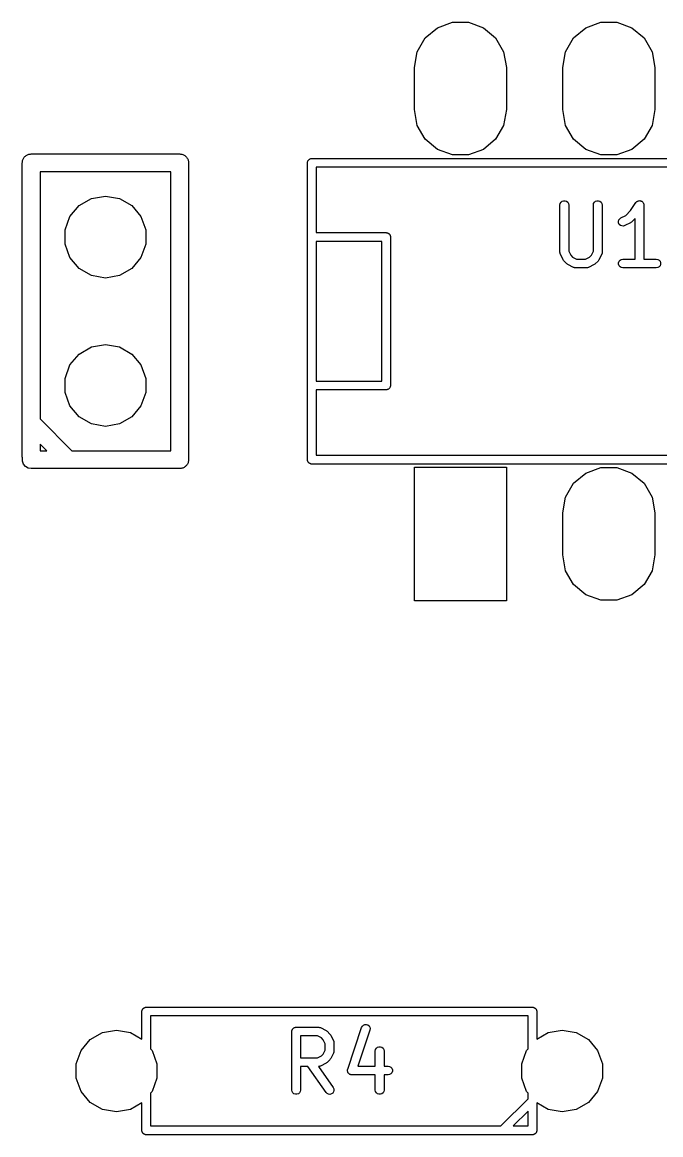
# Model space of a CAD drawing. Extents: x 10 to 287, y -200 to -10.
# Drawn here: x 143.58 to 154.5, y -84.09 to -65.05 of the extents above; entities that cross this region are included whole.
import ezdxf

# ---------------------------------------------------------------- set-up
doc = ezdxf.new("R2010")
doc.units = 0
doc.header["$MEASUREMENT"] = 0
doc.layers.add('BLACK', color=7, linetype='CONTINUOUS')

msp = doc.modelspace()

# ---------------------------------------------------------------- linework, layer by layer
at = {"layer": 'Black'}
for p, q in [((150.676, -65.1481), (150.933, -65.0546)), ((150.933, -65.0546), (151.207, -65.0546)), ((151.207, -65.0546), (151.464, -65.1481)), ((153.216, -65.1481), (153.473, -65.0546)), ((153.473, -65.0546), (153.747, -65.0546)), ((153.747, -65.0546), (154.004, -65.1481)), ((150.467, -65.3239), (150.676, -65.1481)), ((151.464, -65.1481), (151.673, -65.3239)), ((153.007, -65.3239), (153.216, -65.1481)), ((154.004, -65.1481), (154.213, -65.3239)), ((150.33, -65.5607), (150.467, -65.3239)), ((151.673, -65.3239), (151.81, -65.5607)), ((152.87, -65.5607), (153.007, -65.3239)), ((154.213, -65.3239), (154.35, -65.5607)), ((150.283, -65.83), (150.33, -65.5607)), ((151.81, -65.5607), (151.857, -65.83)), ((152.823, -65.83), (152.87, -65.5607)), ((154.35, -65.5607), (154.397, -65.83)), ((150.283, -66.55), (150.283, -65.83)), ((151.857, -65.83), (151.857, -66.55)), ((152.823, -66.55), (152.823, -65.83)), ((154.397, -65.83), (154.397, -66.55)), ((150.33, -66.8193), (150.283, -66.55)), ((151.857, -66.55), (151.81, -66.8193)), ((152.87, -66.8193), (152.823, -66.55)), ((154.397, -66.55), (154.35, -66.8193)), ((150.467, -67.0561), (150.33, -66.8193)), ((151.81, -66.8193), (151.673, -67.0561)), ((153.007, -67.0561), (152.87, -66.8193)), ((154.35, -66.8193), (154.213, -67.0561)), ((150.676, -67.2319), (150.467, -67.0561)), ((151.673, -67.0561), (151.464, -67.2319)), ((153.216, -67.2319), (153.007, -67.0561)), ((154.213, -67.0561), (154.004, -67.2319)), ((143.593, -67.3963), (143.598, -67.3838)), ((143.598, -67.3838), (143.607, -67.3736)), ((143.607, -67.3736), (143.613, -67.362)), ((143.613, -67.362), (143.623, -67.3535)), ((143.623, -67.3535), (143.632, -67.3433)), ((143.632, -67.3433), (143.644, -67.3366)), ((143.644, -67.3366), (143.654, -67.328)), ((143.654, -67.328), (143.666, -67.3235)), ((143.666, -67.3235), (143.678, -67.3168)), ((143.678, -67.3168), (143.691, -67.3145)), ((143.691, -67.3145), (143.704, -67.3099)), ((143.704, -67.3099), (143.717, -67.3099)), ((143.717, -67.3099), (143.73, -67.3076)), ((143.73, -67.3076), (146.27, -67.3076)), ((146.27, -67.3076), (146.283, -67.3099)), ((146.283, -67.3099), (146.296, -67.3099)), ((146.296, -67.3099), (146.309, -67.3145)), ((146.309, -67.3145), (146.322, -67.3168)), ((146.322, -67.3168), (146.334, -67.3235)), ((146.334, -67.3235), (146.346, -67.328)), ((146.346, -67.328), (146.356, -67.3366)), ((146.356, -67.3366), (146.368, -67.3433)), ((146.368, -67.3433), (146.377, -67.3535)), ((146.377, -67.3535), (146.387, -67.362)), ((146.387, -67.362), (146.393, -67.3736)), ((146.393, -67.3736), (146.402, -67.3838)), ((146.402, -67.3838), (146.407, -67.3963)), ((148.504, -67.3895), (148.511, -67.3884)), ((148.511, -67.3884), (148.517, -67.3861)), ((148.517, -67.3861), (148.524, -67.3861)), ((148.524, -67.3861), (148.53, -67.385)), ((148.53, -67.385), (176.47, -67.385)), ((150.933, -67.3254), (150.676, -67.2319)), ((151.207, -67.3254), (150.933, -67.3254)), ((151.464, -67.2319), (151.207, -67.3254)), ((153.473, -67.3254), (153.216, -67.2319)), ((153.747, -67.3254), (153.473, -67.3254)), ((154.004, -67.2319), (153.747, -67.3254)), ((143.578, -67.46), (143.58, -67.4469)), ((143.578, -72.4892), (143.578, -67.46)), ((143.58, -67.4335), (143.584, -67.421)), ((143.58, -67.4469), (143.58, -67.4335)), ((143.584, -67.421), (143.587, -67.4079)), ((143.587, -67.4079), (143.593, -67.3963)), ((146.407, -67.3963), (146.413, -67.4079)), ((146.413, -67.4079), (146.416, -67.421)), ((146.416, -67.421), (146.42, -67.4335)), ((146.42, -67.4335), (146.42, -67.4469)), ((146.42, -67.4469), (146.422, -67.46)), ((146.422, -67.46), (146.422, -72.54)), ((148.455, -67.46), (148.456, -67.4535)), ((148.455, -72.54), (148.455, -67.46)), ((148.456, -67.447), (148.458, -67.4408)), ((148.456, -67.4535), (148.456, -67.447)), ((148.458, -67.4408), (148.46, -67.4343)), ((148.46, -67.4343), (148.463, -67.4287)), ((148.463, -67.4287), (148.465, -67.4225)), ((148.465, -67.4225), (148.469, -67.4175)), ((148.469, -67.4175), (148.473, -67.4118)), ((148.473, -67.4118), (148.478, -67.4076)), ((148.478, -67.4076), (148.482, -67.4025)), ((148.482, -67.4025), (148.487, -67.3993)), ((148.487, -67.3993), (148.493, -67.395)), ((148.493, -67.395), (148.499, -67.3928)), ((148.499, -67.3928), (148.504, -67.3895)), ((148.605, -67.535), (148.605, -68.655)), ((176.395, -67.535), (148.605, -67.535)), ((143.882, -67.6124), (143.882, -71.8419)), ((146.118, -67.6124), (143.882, -67.6124)), ((146.118, -72.3876), (146.118, -67.6124)), ((144.549, -68.1929), (144.76, -68.0711)), ((144.76, -68.0711), (145, -68.0288)), ((145, -68.0288), (145.24, -68.0711)), ((145.24, -68.0711), (145.451, -68.1929)), ((152.778, -68.1567), (152.791, -68.1342)), ((152.791, -68.1342), (152.811, -68.1174)), ((152.811, -68.1174), (152.835, -68.1085)), ((152.835, -68.1085), (152.861, -68.1085)), ((152.861, -68.1085), (152.886, -68.1174)), ((152.886, -68.1174), (152.906, -68.1342)), ((152.906, -68.1342), (152.919, -68.1567)), ((153.349, -68.1567), (153.362, -68.1342)), ((153.362, -68.1342), (153.382, -68.1174)), ((153.382, -68.1174), (153.406, -68.1085)), ((153.406, -68.1085), (153.433, -68.1085)), ((153.433, -68.1085), (153.457, -68.1174)), ((153.457, -68.1174), (153.477, -68.1342)), ((153.477, -68.1342), (153.49, -68.1567)), ((153.98, -68.2775), (154.071, -68.1408)), ((154.071, -68.1408), (154.074, -68.1378)), ((154.074, -68.1378), (154.076, -68.1342)), ((154.076, -68.1342), (154.083, -68.1284)), ((154.083, -68.1284), (154.089, -68.1219)), ((154.089, -68.1219), (154.093, -68.1201)), ((154.093, -68.1201), (154.096, -68.1174)), ((154.096, -68.1174), (154.105, -68.1144)), ((154.105, -68.1144), (154.113, -68.1104)), ((154.113, -68.1104), (154.117, -68.1099)), ((154.117, -68.1099), (154.121, -68.1085)), ((154.121, -68.1085), (154.13, -68.1085)), ((154.13, -68.1085), (154.139, -68.1075)), ((154.139, -68.1075), (154.143, -68.1085)), ((154.143, -68.1085), (154.147, -68.1085)), ((154.147, -68.1085), (154.155, -68.1116)), ((154.155, -68.1116), (154.164, -68.1137)), ((154.164, -68.1137), (154.167, -68.116)), ((154.167, -68.116), (154.171, -68.1174)), ((154.171, -68.1174), (154.178, -68.1232)), ((154.178, -68.1232), (154.186, -68.1281)), ((154.186, -68.1281), (154.188, -68.1315)), ((154.188, -68.1315), (154.191, -68.1342)), ((154.191, -68.1342), (154.196, -68.1419)), ((154.196, -68.1419), (154.201, -68.1491)), ((154.201, -68.1491), (154.202, -68.1531)), ((144.393, -68.3794), (144.549, -68.1929)), ((145.451, -68.1929), (145.607, -68.3794)), ((152.773, -68.1824), (152.778, -68.1567)), ((152.773, -68.9919), (152.773, -68.1824)), ((152.919, -68.1567), (152.923, -68.1824)), ((152.923, -68.1824), (152.923, -68.9742)), ((153.345, -68.1824), (153.349, -68.1567)), ((153.345, -68.9742), (153.345, -68.1824)), ((153.49, -68.1567), (153.495, -68.1824)), ((153.495, -68.1824), (153.495, -68.9919)), ((153.899, -68.3588), (153.98, -68.2775)), ((154.202, -68.1531), (154.204, -68.1567)), ((154.204, -68.1567), (154.206, -68.1655)), ((154.206, -68.1655), (154.208, -68.1741)), ((154.208, -68.1741), (154.208, -68.1783)), ((154.208, -68.1783), (154.209, -68.1824)), ((154.209, -68.1824), (154.209, -69.1074)), ((144.309, -68.6082), (144.393, -68.3794)), ((145.607, -68.3794), (145.691, -68.6082)), ((153.773, -68.4636), (153.779, -68.4383)), ((153.776, -68.4895), (153.773, -68.4636)), ((153.788, -68.5128), (153.776, -68.4895)), ((153.779, -68.4383), (153.794, -68.4165)), ((153.807, -68.5307), (153.788, -68.5128)), ((153.794, -68.4165), (153.815, -68.401)), ((153.831, -68.541), (153.807, -68.5307)), ((153.815, -68.401), (153.899, -68.3588)), ((153.977, -68.4876), (153.882, -68.5352)), ((153.987, -68.4804), (153.977, -68.4876)), ((153.996, -68.4735), (153.987, -68.4804)), ((154.059, -68.4111), (153.996, -68.4735)), ((154.059, -69.1074), (154.059, -68.4111)), ((144.309, -68.8518), (144.309, -68.6082)), ((145.691, -68.6082), (145.691, -68.8518)), ((148.605, -68.655), (149.8, -68.655)), ((149.8, -68.655), (149.806, -68.6561)), ((149.806, -68.6561), (149.813, -68.6561)), ((149.813, -68.6561), (149.819, -68.6584)), ((149.819, -68.6584), (149.826, -68.6595)), ((149.826, -68.6595), (149.831, -68.6628)), ((149.831, -68.6628), (149.838, -68.665)), ((149.838, -68.665), (149.843, -68.6693)), ((149.843, -68.6693), (149.848, -68.6725)), ((149.848, -68.6725), (149.852, -68.6776)), ((149.852, -68.6776), (149.857, -68.6818)), ((149.857, -68.6818), (149.861, -68.6875)), ((149.861, -68.6875), (149.865, -68.6925)), ((149.865, -68.6925), (149.867, -68.6987)), ((149.867, -68.6987), (149.87, -68.7043)), ((149.87, -68.7043), (149.872, -68.7108)), ((149.872, -68.7108), (149.874, -68.717)), ((149.874, -68.717), (149.874, -68.7235)), ((153.857, -68.5426), (153.831, -68.541)), ((153.882, -68.5352), (153.857, -68.5426)), ((144.393, -69.0806), (144.309, -68.8518)), ((145.691, -68.8518), (145.607, -69.0806)), ((148.605, -68.805), (148.605, -71.195)), ((149.725, -68.805), (148.605, -68.805)), ((149.725, -71.195), (149.725, -68.805)), ((149.874, -68.7235), (149.875, -68.73)), ((149.875, -68.73), (149.875, -71.27)), ((144.549, -69.2671), (144.393, -69.0806)), ((145.607, -69.0806), (145.451, -69.2671)), ((152.774, -68.9962), (152.773, -68.9919)), ((152.774, -69.0005), (152.774, -68.9962)), ((152.776, -69.0089), (152.774, -69.0005)), ((152.778, -69.0176), (152.776, -69.0089)), ((152.78, -69.0213), (152.778, -69.0176)), ((152.781, -69.0254), (152.78, -69.0213)), ((152.829, -69.1207), (152.781, -69.0254)), ((152.923, -68.9742), (152.957, -69.0427)), ((152.957, -69.0427), (152.988, -69.0731)), ((152.988, -69.0731), (153.056, -69.1074)), ((153.211, -69.1074), (153.28, -69.0731)), ((153.28, -69.0731), (153.31, -69.0427)), ((153.31, -69.0427), (153.345, -68.9742)), ((153.487, -69.0254), (153.439, -69.1207)), ((153.488, -69.0213), (153.487, -69.0254)), ((153.49, -69.0176), (153.488, -69.0213)), ((153.492, -69.0089), (153.49, -69.0176)), ((153.494, -69.0005), (153.492, -69.0089)), ((153.495, -68.9919), (153.494, -68.9962)), ((153.494, -68.9962), (153.494, -69.0005)), ((144.76, -69.3889), (144.549, -69.2671)), ((145.451, -69.2671), (145.24, -69.3889)), ((152.836, -69.1303), (152.829, -69.1207)), ((152.843, -69.1402), (152.836, -69.1303)), ((152.89, -69.1878), (152.843, -69.1402)), ((152.9, -69.1947), (152.89, -69.1878)), ((152.91, -69.2018), (152.9, -69.1947)), ((153.005, -69.2495), (152.91, -69.2018)), ((153.009, -69.2507), (153.005, -69.2495)), ((153.013, -69.2529), (153.009, -69.2507)), ((153.022, -69.2544), (153.013, -69.2529)), ((153.03, -69.2569), (153.022, -69.2544)), ((153.034, -69.2566), (153.03, -69.2569)), ((153.039, -69.2574), (153.034, -69.2566)), ((153.229, -69.2574), (153.039, -69.2574)), ((153.056, -69.1074), (153.211, -69.1074)), ((153.233, -69.2566), (153.229, -69.2574)), ((153.238, -69.2569), (153.233, -69.2566)), ((153.246, -69.2544), (153.238, -69.2569)), ((153.255, -69.2529), (153.246, -69.2544)), ((153.258, -69.2507), (153.255, -69.2529)), ((153.263, -69.2495), (153.258, -69.2507)), ((153.358, -69.2018), (153.263, -69.2495)), ((153.367, -69.1947), (153.358, -69.2018)), ((153.377, -69.1878), (153.367, -69.1947)), ((153.425, -69.1402), (153.377, -69.1878)), ((153.432, -69.1303), (153.425, -69.1402)), ((153.439, -69.1207), (153.432, -69.1303)), ((153.774, -69.1694), (153.783, -69.1449)), ((153.774, -69.1954), (153.774, -69.1694)), ((153.783, -69.2199), (153.774, -69.1954)), ((153.783, -69.1449), (153.8, -69.1249)), ((153.8, -69.2398), (153.783, -69.2199)), ((153.8, -69.1249), (153.822, -69.1119)), ((153.822, -69.2529), (153.8, -69.2398)), ((153.822, -69.1119), (153.848, -69.1074)), ((153.848, -69.2574), (153.822, -69.2529)), ((153.848, -69.1074), (154.059, -69.1074)), ((154.42, -69.2574), (153.848, -69.2574)), ((154.209, -69.1074), (154.42, -69.1074)), ((154.42, -69.1074), (154.445, -69.1119)), ((154.445, -69.2529), (154.42, -69.2574)), ((154.445, -69.1119), (154.468, -69.1249)), ((154.468, -69.2398), (154.445, -69.2529)), ((154.468, -69.1249), (154.484, -69.1449)), ((154.484, -69.2199), (154.468, -69.2398)), ((154.484, -69.1449), (154.493, -69.1694)), ((154.493, -69.1954), (154.484, -69.2199)), ((154.493, -69.1694), (154.493, -69.1954)), ((145, -69.4312), (144.76, -69.3889)), ((145.24, -69.3889), (145, -69.4312)), ((144.549, -70.7329), (144.76, -70.6111)), ((144.76, -70.6111), (145, -70.5688)), ((145, -70.5688), (145.24, -70.6111)), ((145.24, -70.6111), (145.451, -70.7329)), ((144.393, -70.9194), (144.549, -70.7329)), ((145.451, -70.7329), (145.607, -70.9194)), ((144.309, -71.1482), (144.393, -70.9194)), ((145.607, -70.9194), (145.691, -71.1482)), ((144.309, -71.3918), (144.309, -71.1482)), ((145.691, -71.1482), (145.691, -71.3918)), ((148.605, -71.195), (149.725, -71.195)), ((149.8, -71.345), (148.605, -71.345)), ((148.605, -71.345), (148.605, -72.465)), ((149.806, -71.3439), (149.8, -71.345)), ((149.813, -71.3439), (149.806, -71.3439)), ((149.819, -71.3416), (149.813, -71.3439)), ((149.826, -71.3405), (149.819, -71.3416)), ((149.831, -71.3372), (149.826, -71.3405)), ((149.838, -71.335), (149.831, -71.3372)), ((149.843, -71.3307), (149.838, -71.335)), ((149.848, -71.3275), (149.843, -71.3307)), ((149.852, -71.3224), (149.848, -71.3275)), ((149.857, -71.3182), (149.852, -71.3224)), ((149.861, -71.3125), (149.857, -71.3182)), ((149.865, -71.3075), (149.861, -71.3125)), ((149.867, -71.3013), (149.865, -71.3075)), ((149.87, -71.2957), (149.867, -71.3013)), ((149.872, -71.2892), (149.87, -71.2957)), ((149.874, -71.283), (149.872, -71.2892)), ((149.875, -71.27), (149.874, -71.2765)), ((149.874, -71.2765), (149.874, -71.283)), ((144.393, -71.6206), (144.309, -71.3918)), ((145.691, -71.3918), (145.607, -71.6206)), ((144.549, -71.8071), (144.393, -71.6206)), ((145.607, -71.6206), (145.451, -71.8071)), ((143.882, -71.8419), (144.428, -72.3876)), ((144.76, -71.9289), (144.549, -71.8071)), ((145, -71.9712), (144.76, -71.9289)), ((145.24, -71.9289), (145, -71.9712)), ((145.451, -71.8071), (145.24, -71.9289)), ((143.997, -72.3876), (143.882, -72.2729)), ((143.882, -72.2729), (143.882, -72.3876)), ((143.581, -72.5099), (143.578, -72.4892)), ((143.58, -72.5135), (143.581, -72.5099)), ((143.58, -72.5665), (143.58, -72.5135)), ((143.882, -72.3876), (143.997, -72.3876)), ((144.428, -72.3876), (146.118, -72.3876)), ((148.605, -72.465), (176.395, -72.465)), ((143.598, -72.6162), (143.58, -72.5665)), ((143.632, -72.6567), (143.598, -72.6162)), ((143.678, -72.6832), (143.632, -72.6567)), ((143.73, -72.6924), (143.678, -72.6832)), ((146.27, -72.6924), (143.73, -72.6924)), ((146.283, -72.6901), (146.27, -72.6924)), ((146.296, -72.6901), (146.283, -72.6901)), ((146.309, -72.6855), (146.296, -72.6901)), ((146.322, -72.6832), (146.309, -72.6855)), ((146.334, -72.6765), (146.322, -72.6832)), ((146.346, -72.672), (146.334, -72.6765)), ((146.356, -72.6634), (146.346, -72.672)), ((146.368, -72.6567), (146.356, -72.6634)), ((146.377, -72.6465), (146.368, -72.6567)), ((146.387, -72.638), (146.377, -72.6465)), ((146.393, -72.6264), (146.387, -72.638)), ((146.402, -72.6162), (146.393, -72.6264)), ((146.407, -72.6037), (146.402, -72.6162)), ((146.413, -72.5921), (146.407, -72.6037)), ((146.416, -72.579), (146.413, -72.5921)), ((146.42, -72.5665), (146.416, -72.579)), ((146.422, -72.54), (146.42, -72.5531)), ((146.42, -72.5531), (146.42, -72.5665)), ((148.456, -72.5465), (148.455, -72.54)), ((148.456, -72.553), (148.456, -72.5465)), ((148.458, -72.5592), (148.456, -72.553)), ((148.46, -72.5657), (148.458, -72.5592)), ((148.463, -72.5713), (148.46, -72.5657)), ((148.465, -72.5775), (148.463, -72.5713)), ((148.469, -72.5825), (148.465, -72.5775)), ((148.473, -72.5882), (148.469, -72.5825)), ((148.478, -72.5924), (148.473, -72.5882)), ((148.482, -72.5975), (148.478, -72.5924)), ((148.487, -72.6007), (148.482, -72.5975)), ((148.493, -72.605), (148.487, -72.6007)), ((148.499, -72.6072), (148.493, -72.605)), ((148.504, -72.6105), (148.499, -72.6072)), ((148.511, -72.6116), (148.504, -72.6105)), ((148.517, -72.6139), (148.511, -72.6116)), ((148.524, -72.6139), (148.517, -72.6139)), ((148.53, -72.615), (148.524, -72.6139)), ((176.47, -72.615), (148.53, -72.615)), ((150.283, -74.953), (150.283, -72.667)), ((150.283, -72.667), (151.857, -72.667)), ((151.857, -72.667), (151.857, -74.953)), ((153.216, -72.7681), (153.473, -72.6746)), ((153.473, -72.6746), (153.747, -72.6746)), ((153.747, -72.6746), (154.004, -72.7681)), ((153.007, -72.9439), (153.216, -72.7681)), ((154.004, -72.7681), (154.213, -72.9439)), ((152.87, -73.1807), (153.007, -72.9439)), ((154.213, -72.9439), (154.35, -73.1807)), ((152.823, -73.45), (152.87, -73.1807)), ((154.35, -73.1807), (154.397, -73.45)), ((152.823, -74.17), (152.823, -73.45)), ((154.397, -73.45), (154.397, -74.17)), ((152.87, -74.4393), (152.823, -74.17)), ((154.397, -74.17), (154.35, -74.4393)), ((153.007, -74.6761), (152.87, -74.4393)), ((154.35, -74.4393), (154.213, -74.6761)), ((153.216, -74.8519), (153.007, -74.6761)), ((154.213, -74.6761), (154.004, -74.8519)), ((151.857, -74.953), (150.283, -74.953)), ((153.473, -74.9454), (153.216, -74.8519)), ((153.747, -74.9454), (153.473, -74.9454)), ((154.004, -74.8519), (153.747, -74.9454)), ((145.623, -81.984), (145.624, -81.9775)), ((145.623, -82.4527), (145.623, -81.984)), ((145.624, -81.971), (145.626, -81.9648)), ((145.624, -81.9775), (145.624, -81.971)), ((145.626, -81.9648), (145.628, -81.9583)), ((145.628, -81.9583), (145.631, -81.9527)), ((145.631, -81.9527), (145.633, -81.9465)), ((145.633, -81.9465), (145.637, -81.9415)), ((145.637, -81.9415), (145.641, -81.9358)), ((145.641, -81.9358), (145.646, -81.9316)), ((145.646, -81.9316), (145.65, -81.9265)), ((145.65, -81.9265), (145.655, -81.9233)), ((145.655, -81.9233), (145.66, -81.919)), ((145.66, -81.919), (145.667, -81.9168)), ((145.667, -81.9168), (145.672, -81.9135)), ((145.672, -81.9135), (145.679, -81.9124)), ((145.679, -81.9124), (145.685, -81.9101)), ((145.685, -81.9101), (145.692, -81.9101)), ((145.692, -81.9101), (145.698, -81.909)), ((145.698, -81.909), (152.302, -81.909)), ((152.302, -81.909), (152.308, -81.9101)), ((152.308, -81.9101), (152.315, -81.9101)), ((152.315, -81.9101), (152.321, -81.9124)), ((152.321, -81.9124), (152.328, -81.9135)), ((152.328, -81.9135), (152.333, -81.9168)), ((152.333, -81.9168), (152.339, -81.919)), ((152.339, -81.919), (152.345, -81.9233)), ((152.345, -81.9233), (152.35, -81.9265)), ((152.35, -81.9265), (152.354, -81.9316)), ((152.354, -81.9316), (152.359, -81.9358)), ((152.359, -81.9358), (152.363, -81.9415)), ((152.363, -81.9415), (152.367, -81.9465)), ((152.367, -81.9465), (152.369, -81.9527)), ((152.369, -81.9527), (152.372, -81.9583)), ((152.372, -81.9583), (152.374, -81.9648)), ((152.374, -81.9648), (152.376, -81.971)), ((152.376, -81.971), (152.376, -81.9775)), ((152.376, -81.9775), (152.377, -81.984)), ((152.377, -81.984), (152.377, -82.4527)), ((145.773, -82.059), (145.773, -82.6205)), ((152.227, -82.059), (145.773, -82.059)), ((149.381, -82.254), (149.394, -82.2311)), ((149.394, -82.2311), (149.413, -82.2139)), ((149.413, -82.2139), (149.437, -82.2043)), ((149.437, -82.2043), (149.463, -82.2036)), ((149.463, -82.2036), (149.488, -82.2118)), ((149.488, -82.2118), (149.508, -82.228)), ((149.508, -82.228), (149.522, -82.2502)), ((152.227, -82.6205), (152.227, -82.059)), ((144.739, -82.4629), (144.95, -82.3411)), ((144.95, -82.3411), (145.19, -82.2988)), ((145.19, -82.2988), (145.43, -82.3411)), ((145.43, -82.3411), (145.623, -82.4527)), ((148.187, -82.3254), (148.188, -82.3189)), ((148.187, -83.3254), (148.187, -82.3254)), ((148.188, -82.3124), (148.19, -82.3062)), ((148.188, -82.3189), (148.188, -82.3124)), ((148.19, -82.3062), (148.191, -82.2997)), ((148.191, -82.2997), (148.195, -82.294)), ((148.195, -82.294), (148.197, -82.2879)), ((148.197, -82.2879), (148.201, -82.2829)), ((148.201, -82.2829), (148.204, -82.2772)), ((148.204, -82.2772), (148.209, -82.273)), ((148.209, -82.273), (148.214, -82.2679)), ((148.214, -82.2679), (148.219, -82.2646)), ((148.219, -82.2646), (148.224, -82.2604)), ((148.224, -82.2604), (148.231, -82.2582)), ((148.231, -82.2582), (148.236, -82.2549)), ((148.236, -82.2549), (148.243, -82.2538)), ((148.243, -82.2538), (148.249, -82.2515)), ((148.249, -82.2515), (148.255, -82.2515)), ((148.255, -82.2515), (148.262, -82.2504)), ((148.262, -82.2504), (148.643, -82.2504)), ((148.337, -82.4004), (148.337, -82.7742)), ((148.625, -82.4004), (148.337, -82.4004)), ((148.694, -82.4346), (148.625, -82.4004)), ((148.643, -82.2504), (148.647, -82.2511)), ((148.647, -82.2511), (148.651, -82.2509)), ((148.651, -82.2509), (148.66, -82.2534)), ((148.66, -82.2534), (148.669, -82.2549)), ((148.669, -82.2549), (148.672, -82.2571)), ((148.672, -82.2571), (148.676, -82.2583)), ((148.676, -82.2583), (148.772, -82.3059)), ((148.772, -82.3059), (148.781, -82.3131)), ((148.781, -82.3131), (148.791, -82.32)), ((148.791, -82.32), (148.839, -82.3676)), ((148.839, -82.3676), (148.846, -82.3774)), ((148.846, -82.3774), (148.853, -82.3871)), ((148.853, -82.3871), (148.9, -82.4823)), ((149.143, -82.9683), (149.381, -82.254)), ((149.524, -82.3015), (149.318, -82.917)), ((149.522, -82.2502), (149.527, -82.2757)), ((149.527, -82.2757), (149.524, -82.3015)), ((152.377, -82.4527), (152.57, -82.3411)), ((152.57, -82.3411), (152.81, -82.2988)), ((152.81, -82.2988), (153.05, -82.3411)), ((153.05, -82.3411), (153.261, -82.4629)), ((144.583, -82.6494), (144.739, -82.4629)), ((148.724, -82.465), (148.694, -82.4346)), ((148.758, -82.5336), (148.724, -82.465)), ((148.758, -82.641), (148.758, -82.5336)), ((148.9, -82.4823), (148.902, -82.4865)), ((148.902, -82.4865), (148.904, -82.4902)), ((148.904, -82.4902), (148.905, -82.4989)), ((148.905, -82.4989), (148.908, -82.5073)), ((148.908, -82.5073), (148.908, -82.5116)), ((148.908, -82.5116), (148.908, -82.5159)), ((148.908, -82.5159), (148.908, -82.6587)), ((149.62, -82.6331), (149.633, -82.6105)), ((149.633, -82.6105), (149.653, -82.5938)), ((149.653, -82.5938), (149.677, -82.5849)), ((149.677, -82.5849), (149.704, -82.5849)), ((149.704, -82.5849), (149.728, -82.5938)), ((149.728, -82.5938), (149.748, -82.6105)), ((149.748, -82.6105), (149.761, -82.6331)), ((153.261, -82.4629), (153.417, -82.6494)), ((144.499, -82.8782), (144.583, -82.6494)), ((145.773, -82.6205), (145.797, -82.6494)), ((145.797, -82.6494), (145.881, -82.8782)), ((148.337, -82.7742), (148.625, -82.7742)), ((148.625, -82.7742), (148.694, -82.7399)), ((148.694, -82.7399), (148.724, -82.7095)), ((148.724, -82.7095), (148.758, -82.641)), ((148.839, -82.807), (148.791, -82.8546)), ((148.846, -82.7972), (148.839, -82.807)), ((148.853, -82.7875), (148.846, -82.7972)), ((148.9, -82.6923), (148.853, -82.7875)), ((148.902, -82.6881), (148.9, -82.6923)), ((148.904, -82.6844), (148.902, -82.6881)), ((148.905, -82.6757), (148.904, -82.6844)), ((148.908, -82.6673), (148.905, -82.6757)), ((148.908, -82.6587), (148.908, -82.663)), ((148.908, -82.663), (148.908, -82.6673)), ((149.615, -82.6587), (149.62, -82.6331)), ((149.615, -82.917), (149.615, -82.6587)), ((149.761, -82.6331), (149.765, -82.6587)), ((149.765, -82.6587), (149.765, -82.917)), ((152.119, -82.8782), (152.203, -82.6494)), ((152.203, -82.6494), (152.227, -82.6205)), ((153.417, -82.6494), (153.501, -82.8782)), ((144.499, -83.1218), (144.499, -82.8782)), ((145.881, -82.8782), (145.881, -83.1218)), ((148.461, -82.9242), (148.337, -82.9242)), ((148.337, -82.9242), (148.337, -83.3254)), ((148.772, -83.3684), (148.461, -82.9242)), ((148.647, -82.9234), (148.644, -82.924)), ((148.644, -82.924), (148.895, -83.2824)), ((148.651, -82.9237), (148.647, -82.9234)), ((148.66, -82.9212), (148.651, -82.9237)), ((148.669, -82.9197), (148.66, -82.9212)), ((148.672, -82.9175), (148.669, -82.9197)), ((148.676, -82.9163), (148.672, -82.9175)), ((148.772, -82.8687), (148.676, -82.9163)), ((148.781, -82.8615), (148.772, -82.8687)), ((148.791, -82.8546), (148.781, -82.8615)), ((149.139, -82.9941), (149.14, -82.9866)), ((149.14, -82.9995), (149.139, -82.9941)), ((149.14, -82.979), (149.142, -82.9738)), ((149.14, -82.9866), (149.14, -82.979)), ((149.142, -82.9738), (149.143, -82.9683)), ((149.318, -82.917), (149.615, -82.917)), ((149.765, -82.917), (149.833, -82.917)), ((149.833, -82.917), (149.859, -82.9216)), ((149.859, -82.9216), (149.882, -82.9346)), ((149.882, -82.9346), (149.898, -82.9545)), ((149.898, -82.9545), (149.907, -82.979)), ((149.907, -82.979), (149.907, -83.0051)), ((152.119, -83.1218), (152.119, -82.8782)), ((153.501, -82.8782), (153.501, -83.1218)), ((144.583, -83.3506), (144.499, -83.1218)), ((145.881, -83.1218), (145.797, -83.3506)), ((149.14, -83.0051), (149.14, -82.9995)), ((149.143, -83.0122), (149.14, -83.0051)), ((149.145, -83.0196), (149.143, -83.0122)), ((149.147, -83.0243), (149.145, -83.0196)), ((149.149, -83.0295), (149.147, -83.0243)), ((149.154, -83.0354), (149.149, -83.0295)), ((149.158, -83.0418), (149.154, -83.0354)), ((149.163, -83.0453), (149.158, -83.0418)), ((149.166, -83.0495), (149.163, -83.0453)), ((149.173, -83.0533), (149.166, -83.0495)), ((149.179, -83.058), (149.173, -83.0533)), ((149.184, -83.0598), (149.179, -83.058)), ((149.189, -83.0625), (149.184, -83.0598)), ((149.196, -83.0638), (149.189, -83.0625)), ((149.203, -83.0662), (149.196, -83.0638)), ((149.209, -83.0661), (149.203, -83.0662)), ((149.214, -83.067), (149.209, -83.0661)), ((149.615, -83.067), (149.214, -83.067)), ((149.615, -83.3254), (149.615, -83.067)), ((149.833, -83.067), (149.765, -83.067)), ((149.765, -83.067), (149.765, -83.3254)), ((149.859, -83.0625), (149.833, -83.067)), ((149.882, -83.0495), (149.859, -83.0625)), ((149.898, -83.0295), (149.882, -83.0495)), ((149.907, -83.0051), (149.898, -83.0295)), ((152.203, -83.3506), (152.119, -83.1218)), ((153.501, -83.1218), (153.417, -83.3506)), ((144.739, -83.5371), (144.583, -83.3506)), ((145.797, -83.3506), (145.773, -83.3795)), ((148.191, -83.351), (148.187, -83.3254)), ((148.204, -83.3736), (148.191, -83.351)), ((148.224, -83.3903), (148.204, -83.3736)), ((148.319, -83.3736), (148.299, -83.3903)), ((148.332, -83.351), (148.319, -83.3736)), ((148.337, -83.3254), (148.332, -83.351)), ((148.79, -83.3868), (148.772, -83.3684)), ((148.886, -83.3784), (148.865, -83.3934)), ((148.901, -83.3571), (148.886, -83.3784)), ((148.895, -83.2824), (148.906, -83.306)), ((148.908, -83.3319), (148.901, -83.3571)), ((148.906, -83.306), (148.908, -83.3319)), ((149.62, -83.351), (149.615, -83.3254)), ((149.633, -83.3736), (149.62, -83.351)), ((149.653, -83.3903), (149.633, -83.3736)), ((149.748, -83.3736), (149.728, -83.3903)), ((149.761, -83.351), (149.748, -83.3736)), ((149.765, -83.3254), (149.761, -83.351)), ((152.227, -83.3795), (152.203, -83.3506)), ((153.417, -83.3506), (153.261, -83.5371)), ((144.95, -83.6589), (144.739, -83.5371)), ((145.623, -83.5473), (145.43, -83.6589)), ((145.623, -84.016), (145.623, -83.5473)), ((145.773, -83.3795), (145.773, -83.941)), ((148.249, -83.3992), (148.224, -83.3903)), ((148.275, -83.3992), (148.249, -83.3992)), ((148.299, -83.3903), (148.275, -83.3992)), ((148.814, -83.3978), (148.79, -83.3868)), ((148.84, -83.4001), (148.814, -83.3978)), ((148.865, -83.3934), (148.84, -83.4001)), ((149.677, -83.3992), (149.653, -83.3903)), ((149.704, -83.3992), (149.677, -83.3992)), ((149.728, -83.3903), (149.704, -83.3992)), ((151.763, -83.941), (152.227, -83.4769)), ((152.227, -83.4769), (152.227, -83.3795)), ((152.57, -83.6589), (152.377, -83.5473)), ((152.377, -83.5473), (152.377, -84.016)), ((153.261, -83.5371), (153.05, -83.6589)), ((145.19, -83.7012), (144.95, -83.6589)), ((145.43, -83.6589), (145.19, -83.7012)), ((152.227, -83.6891), (151.975, -83.941)), ((152.227, -83.941), (152.227, -83.6891)), ((152.81, -83.7012), (152.57, -83.6589)), ((153.05, -83.6589), (152.81, -83.7012)), ((145.773, -83.941), (151.763, -83.941)), ((151.975, -83.941), (152.227, -83.941)), ((145.624, -84.0225), (145.623, -84.016)), ((145.624, -84.029), (145.624, -84.0225)), ((145.626, -84.0352), (145.624, -84.029)), ((145.628, -84.0417), (145.626, -84.0352)), ((145.631, -84.0473), (145.628, -84.0417)), ((145.633, -84.0535), (145.631, -84.0473)), ((145.637, -84.0585), (145.633, -84.0535)), ((145.641, -84.0642), (145.637, -84.0585)), ((145.646, -84.0684), (145.641, -84.0642)), ((145.65, -84.0735), (145.646, -84.0684)), ((145.655, -84.0767), (145.65, -84.0735)), ((145.66, -84.081), (145.655, -84.0767)), ((145.667, -84.0832), (145.66, -84.081)), ((145.672, -84.0865), (145.667, -84.0832)), ((145.679, -84.0876), (145.672, -84.0865)), ((145.685, -84.0899), (145.679, -84.0876)), ((145.692, -84.0899), (145.685, -84.0899)), ((145.698, -84.091), (145.692, -84.0899)), ((152.302, -84.091), (145.698, -84.091)), ((152.308, -84.0899), (152.302, -84.091)), ((152.315, -84.0899), (152.308, -84.0899)), ((152.321, -84.0876), (152.315, -84.0899)), ((152.328, -84.0865), (152.321, -84.0876)), ((152.333, -84.0832), (152.328, -84.0865)), ((152.339, -84.081), (152.333, -84.0832)), ((152.345, -84.0767), (152.339, -84.081)), ((152.35, -84.0735), (152.345, -84.0767)), ((152.354, -84.0684), (152.35, -84.0735)), ((152.359, -84.0642), (152.354, -84.0684)), ((152.363, -84.0585), (152.359, -84.0642)), ((152.367, -84.0535), (152.363, -84.0585)), ((152.369, -84.0473), (152.367, -84.0535)), ((152.372, -84.0417), (152.369, -84.0473)), ((152.374, -84.0352), (152.372, -84.0417)), ((152.376, -84.029), (152.374, -84.0352)), ((152.377, -84.016), (152.376, -84.0225)), ((152.376, -84.0225), (152.376, -84.029))]:
    msp.add_line(p, q, dxfattribs=at)

doc.saveas('drawing.dxf')
